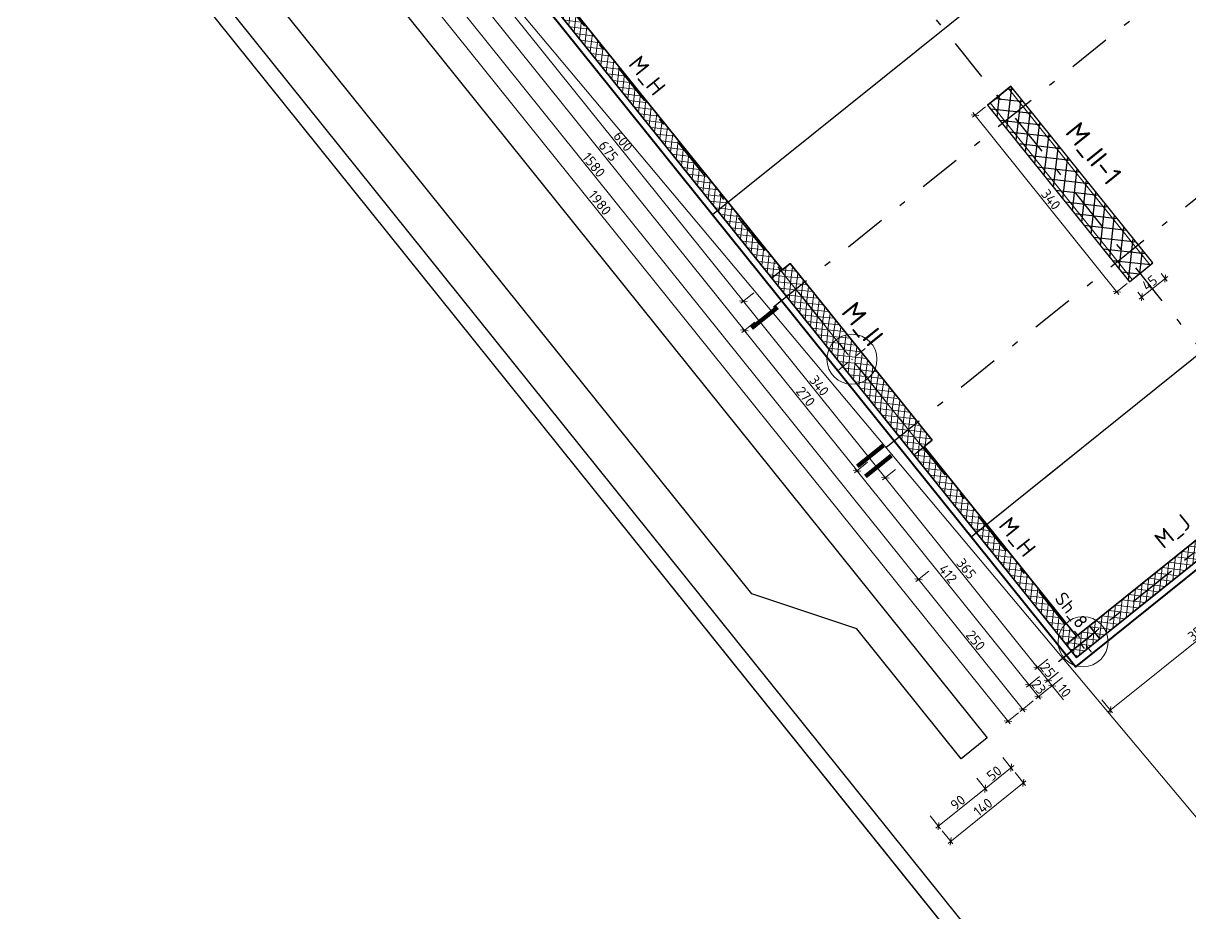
# Model space of a CAD drawing. Header units: metres. Extents: x 7511866 to 7512702, y 4691584 to 4692636.
# Drawn here: x 7511960.55 to 7511978.05, y 4692314.39 to 4692327.74 of the extents above; entities that cross this region are included whole.
import ezdxf

# ---------------------------------------------------------------- set-up
doc = ezdxf.new("R2010")
doc.units = ezdxf.units.M
doc.header["$PDMODE"] = 32
doc.header["$PDSIZE"] = 0.75
doc.linetypes.add('DASHED', pattern=[0.75, 0.5, -0.25])
doc.linetypes.add('Dot & Dashed', pattern=[134.05555248260504, 63.499999999986, -35.27777777776999, 0, -35.27777470484902])
doc.layers.get('0').update_dxf_attribs({"lineweight": 0})
doc.layers.get('Defpoints').update_dxf_attribs({"lineweight": 0})
for name, color, linetype, lineweight in [('2D Drafting - General_Pen_No__95', 6, 'Continuous', 13), ('A - Akset_Pen_No__47', 7, 'Continuous', 25), ('A - Fleta_Pen_No__1', 7, 'Continuous', 0), ('A - Muret_Pen_No__101', 252, 'Continuous', 13), ('A - Muret_Pen_No__22', 8, 'Continuous', 35), ('A - Pllaka meskatit_Pen_No__7', 7, 'Continuous', 35), ('A - Pllaka Perdhes kolollt v2', 1, 'Continuous', 0), ('A - Shtyllat_Pen_No__101', 252, 'Continuous', 13), ('A - Shtyllat_Pen_No__20', 1, 'Continuous', 0), ('A - Shtyllat_Pen_No__22', 8, 'Continuous', 35), ('Drawing & Figure_Pen_No__6', 5, 'Continuous', 35), ('lifti project', 4, 'Continuous', 0), ('parcela', 7, 'Continuous', 0), ('Themel pllaka o3 ferizaj', 30, 'Continuous', 0)]:
    doc.layers.add(name, color=color, linetype=linetype, lineweight=lineweight)
for name, color, linetype in [('A - Muret', 7, 'Continuous'), ('A - Shtyllat', 7, 'Continuous'), ('A4_GZ', 7, 'Continuous')]:
    doc.layers.add(name, color=color, linetype=linetype)
doc.styles.add('GENERATED_STYLE_2', font='arial.ttf')
doc.styles.add('K.B', font='isocpeur.ttf')
doc.dimstyles.new('FT 1_50', dxfattribs={"dimtxt": 15, "dimasz": 8, "dimexe": 5, "dimexo": 20, "dimgap": 2, "dimtad": 1, "dimdec": 0, "dimtxsty": 'K.B', "dimblk": 'OBLIQUE', "dimcen": 2.5, "dimdle": 5, "dimclrd": 256, "dimclre": 256, "dimclrt": 256, "dimadec": 0, "dimazin": 0, "dimtfac": 1, "dimtdec": 0, "dimtmove": 0, "dimatfit": 3, "dimldrblk": 'ARCHTICK', "dimfxl": 20, "dimfxlon": 1, "dimarcsym": 0})
pattern_1 = [(44.99999999999999, (0, 0), (-64.34671472773822, 64.34671472773826), []), (135.0000000000002, (0, 0), (64.34671472773803, 64.34671472773844), [])]

# ---------------------------------------------------------------- blocks, each defined once
blk = doc.blocks.new('Slab_2', base_point=(230711.063749268, -31544.67652926594))
at = {"layer": 'A - Pllaka meskatit_Pen_No__7', "color": 7, "linetype": 'Continuous', "lineweight": 35, "flags": 128}
blk.add_lwpolyline([(230711.063749268, -31544.67652926594), (230711.063749268, -57316.15496789142), (250511.0637492677, -57316.15496789142), (250511.0637492677, -53786.30152627585, -0.325551855166116), (255155.2266219415, -47409.50501816085), (266240.1735741652, -43835.79124670484), (259305.5587494549, -22325.99998460427)], format="xyb", close=True, dxfattribs=at)
blk = doc.blocks.new('Wall_25', base_point=(232211.0637492681, -57216.15496789122))
at = {"layer": 'A - Muret_Pen_No__101', "linetype": 'Continuous', "lineweight": 13}
h = blk.add_hatch(dxfattribs=at)
h.set_pattern_fill('CONCRETE_BLOCK', color=252, style=0, pattern_type=2)
h.set_pattern_definition(pattern_1)
h.paths.add_polyline_path([(243111.0638880124, -57016.15523041994), (237111.0637909912, -57016.15523041994), (237111.0637909912, -57216.15496789151), (243111.0638880124, -57216.15496789151)])
h = blk.add_hatch(dxfattribs=at)
h.set_pattern_fill('CONCRETE_BLOCK', color=252, style=0, pattern_type=2)
h.set_pattern_definition(pattern_1)
h.paths.add_polyline_path([(246511.0637031567, -57016.15523041994), (246511.0637031567, -57216.15496789151), (250161.0636762912, -57216.15496789151), (250161.0638707516, -57016.15523041994)])
at = {"layer": 'A - Muret_Pen_No__22', "color": 8, "linetype": 'Continuous', "lineweight": 35, "flags": 128}
for points in [[(243111.0638207935, -57016.15496789122), (237111.0637835407, -57016.15496789122)], [(250161.0637492677, -57016.15496789122), (246511.0638386749, -57016.15496789122)], [(237111.0637909912, -57216.15496789122), (243111.0637313865, -57216.15496789122)], [(246511.0637880109, -57216.15496789122), (250161.0637969515, -57216.15496789122)]]:
    blk.add_lwpolyline(points, dxfattribs=at)
blk = doc.blocks.new('Wall_29', base_point=(250411.0637492677, -53786.30152627583))
at = {"layer": 'A - Muret_Pen_No__101', "linetype": 'Continuous', "lineweight": 13}
h = blk.add_hatch(dxfattribs=at)
h.set_pattern_fill('CONCRETE_BLOCK', color=252, style=0, pattern_type=2)
h.set_pattern_definition(pattern_1)
h.paths.add_polyline_path([(250161.0637492677, -53786.30152627581), (250161.0637492677, -56766.15495400615), (250411.063751303, -56766.15495400615), (250411.063751303, -53786.30152627581)])
at = {"layer": 'A - Muret_Pen_No__22', "color": 8, "linetype": 'Continuous', "lineweight": 35, "flags": 128}
for points in [[(250161.0637492677, -53786.30152627581), (250161.0637492677, -56766.15495400615)], [(250411.0637492677, -56766.15495400615), (250411.0637492677, -53786.30152627581)]]:
    blk.add_lwpolyline(points, dxfattribs=at)
blk = doc.blocks.new('Column_73', base_point=(250286.0637492677, -56991.15496789142))
at = {"layer": 'A - Shtyllat_Pen_No__101', "linetype": 'Continuous', "lineweight": 13}
h = blk.add_hatch(dxfattribs=at)
h.set_pattern_fill('CONCRETE_BLOCK', color=252, style=0, pattern_type=2)
h.set_pattern_definition(pattern_1)
h.paths.add_polyline_path([(250161.0636053742, -57016.15503493428), (250411.0636814439, -57216.15497240832), (250411.0636814439, -56766.15495886454), (250161.0636053742, -56766.15495886454)])
h = blk.add_hatch(dxfattribs=at)
h.set_pattern_fill('CONCRETE_BLOCK', color=252, style=0, pattern_type=2)
h.set_pattern_definition(pattern_1)
h.paths.add_polyline_path([(250161.0637989588, -57016.15506025635), (250161.0637989588, -57216.15496789142), (250411.063751303, -57216.15496789142)])
at = {"layer": 'A - Shtyllat_Pen_No__101', "color": 252, "linetype": 'Continuous', "lineweight": 13}
for p, q in [((250286.0637492677, -56911.15496789142), (250286.0637492677, -56686.15496789142)), ((250206.0637492677, -56991.15496789142), (250081.0637492677, -56991.15496789142)), ((250366.0637492677, -56991.15496789142), (250491.0637492677, -56991.15496789139)), ((250286.0637492677, -57071.15496789142), (250286.0637492677, -57296.15496789142))]:
    blk.add_line(p, q, dxfattribs=at)
blk.add_point((250286.0637492677, -56991.15496789142), dxfattribs=at)
at = {"layer": 'A - Shtyllat_Pen_No__22', "color": 8, "linetype": 'Continuous', "lineweight": 35, "flags": 128}
for points in [[(250161.0636053742, -56766.15495886454), (250161.0636053742, -57016.15503493428)], [(250411.0636814439, -57216.15497240832), (250411.0636814439, -56766.15495886454)], [(250161.0637989588, -57216.15496789142), (250411.063751303, -57216.15496789142)]]:
    blk.add_lwpolyline(points, dxfattribs=at)
blk = doc.blocks.new('Column_84', base_point=(244811.0637966877, -57041.15496789133))
at = {"layer": 'A - Shtyllat_Pen_No__101', "linetype": 'Continuous', "lineweight": 13}
h = blk.add_hatch(dxfattribs=at)
h.set_pattern_fill('CONCRETE_BLOCK', color=252, style=0, pattern_type=2)
h.set_pattern_definition(pattern_1)
h.paths.add_polyline_path([(246511.0637880109, -56866.15492616817), (243111.0637313865, -56866.15492616817), (243111.0637313865, -57016.15506027875), (246511.0637880109, -57016.15506027875)])
h = blk.add_hatch(dxfattribs=at)
h.set_pattern_fill('CONCRETE_BLOCK', color=252, style=0, pattern_type=2)
h.set_pattern_definition(pattern_1)
h.paths.add_polyline_path([(246511.0637880109, -57016.15506027875), (243111.0637313865, -57016.15506027875), (243111.0637313865, -57216.15496789147), (246511.0637880109, -57216.15496789147)])
at = {"layer": 'A - Shtyllat_Pen_No__101', "color": 252, "linetype": 'Continuous', "lineweight": 13}
for p, q in [((244811.0637966877, -56961.15496789133), (244811.0637966876, -56786.15496789133)), ((244731.0637966877, -57041.15496789133), (243031.0637966877, -57041.15496789147)), ((244891.0637966877, -57041.15496789131), (246591.0637966877, -57041.15496789117)), ((244811.0637966877, -57121.15496789133), (244811.0637966877, -57296.15496789133))]:
    blk.add_line(p, q, dxfattribs=at)
blk.add_point((244811.0637966877, -57041.15496789133), dxfattribs=at)
at = {"layer": 'A - Shtyllat_Pen_No__22', "color": 8, "linetype": 'Continuous', "lineweight": 35, "flags": 128}
for points in [[(246511.0637880109, -56866.15492616817), (243111.0637313865, -56866.15492616817), (243111.0637313865, -57016.15506027875)], [(246511.0637880109, -57016.15506027875), (246511.0637880109, -56866.15492616817)], [(243111.0637313865, -57216.15496789147), (246511.0637880109, -57216.15496789147)]]:
    blk.add_lwpolyline(points, dxfattribs=at)
blk = doc.blocks.new('_Oblique')
at = {"color": 0, "linetype": 'ByBlock', "lineweight": -2}
blk.add_line((-0.5, -0.5), (0.5, 0.5), dxfattribs=at)
blk = doc.blocks.new('*D159')
at = {"lineweight": -2, "transparency": 16777216}
for p, q in [((2272.455956569611, 597.8386423464607), (2272.455956569611, 572.8386423464607)), ((2872.455951354204, 597.8386423464607), (2872.455951354204, 572.8386423464607)), ((2267.455956569611, 577.8386423464607), (2877.455951354204, 577.8386423464607))]:
    blk.add_line(p, q, dxfattribs=at)
at = {"layer": 'Defpoints', "color": 0, "transparency": 16777216}
for p in [(2272.455956569611, 652.8241321685555), (2872.455951354204, 652.8241229298063), (2872.455951354204, 577.8386423464607)]:
    blk.add_point(p, dxfattribs=at)
at = {"lineweight": -2, "transparency": 16777216, "xscale": 8, "yscale": 8, "zscale": 8, "rotation": 180}
blk.add_blockref('_Oblique', (2272.455956569611, 577.8386423464607), dxfattribs=at)
at = {"lineweight": -2, "transparency": 16777216, "xscale": 8, "yscale": 8, "zscale": 8}
blk.add_blockref('_Oblique', (2872.455951354204, 577.8386423464607), dxfattribs=at)
at = {"transparency": 16777216, "insert": (2572.455953961908, 587.3386423464607), "char_height": 15, "attachment_point": 5, "style": 'K.B'}
blk.add_mtext('600', dxfattribs=at)
blk = doc.blocks.new('_ArchTick')
at = {"color": 0, "linetype": 'ByBlock', "const_width": 0.15}
blk.add_lwpolyline([(-0.5, -0.5), (0.5, 0.5)], dxfattribs=at)
blk = doc.blocks.new('*D160')
at = {"lineweight": -2, "transparency": 16777216}
for p, q in [((2872.455951354208, 597.838642346459), (2872.455951354208, 572.838642346459)), ((3212.455962083015, 597.838642346459), (3212.455962083015, 572.838642346459)), ((2867.455951354208, 577.838642346459), (3217.455962083015, 577.838642346459))]:
    blk.add_line(p, q, dxfattribs=at)
at = {"layer": 'Defpoints', "color": 0, "transparency": 16777216}
for p in [(2872.455951354208, 652.8241229298046), (3212.455962083015, 652.8241321685538), (3212.455962083015, 577.838642346459)]:
    blk.add_point(p, dxfattribs=at)
at = {"lineweight": -2, "transparency": 16777216, "xscale": 8, "yscale": 8, "zscale": 8, "rotation": 180}
blk.add_blockref('_Oblique', (2872.455951354208, 577.838642346459), dxfattribs=at)
at = {"lineweight": -2, "transparency": 16777216, "xscale": 8, "yscale": 8, "zscale": 8}
blk.add_blockref('_Oblique', (3212.455962083015, 577.838642346459), dxfattribs=at)
at = {"transparency": 16777216, "insert": (3042.455956718612, 587.338642346459), "char_height": 15, "attachment_point": 5, "style": 'K.B'}
blk.add_mtext('340', dxfattribs=at)
blk = doc.blocks.new('*D161')
at = {"lineweight": -2, "transparency": 16777216}
for p, q in [((3212.455957016649, 597.838642346459), (3212.455957016649, 572.838642346459)), ((3577.455938752977, 597.838642346459), (3577.455938752977, 572.838642346459)), ((3207.455957016649, 577.838642346459), (3582.455938752977, 577.838642346459))]:
    blk.add_line(p, q, dxfattribs=at)
at = {"layer": 'Defpoints', "color": 0, "transparency": 16777216}
for p in [(3212.455957016649, 652.8241229298046), (3577.455938752977, 652.8241254642535), (3577.455938752977, 577.838642346459)]:
    blk.add_point(p, dxfattribs=at)
at = {"lineweight": -2, "transparency": 16777216, "xscale": 8, "yscale": 8, "zscale": 8, "rotation": 180}
blk.add_blockref('_Oblique', (3212.455957016649, 577.838642346459), dxfattribs=at)
at = {"lineweight": -2, "transparency": 16777216, "xscale": 8, "yscale": 8, "zscale": 8}
blk.add_blockref('_Oblique', (3577.455938752977, 577.838642346459), dxfattribs=at)
at = {"transparency": 16777216, "insert": (3394.955947884813, 587.338642346459), "char_height": 15, "attachment_point": 5, "style": 'K.B'}
blk.add_mtext('365', dxfattribs=at)
blk = doc.blocks.new('*D162')
at = {"lineweight": -2, "transparency": 16777216}
for p, q in [((3577.455938752971, 597.8386423464607), (3577.455938752971, 572.8386423464607)), ((3602.455946359925, 597.8386423464607), (3602.455946359925, 572.8386423464607)), ((3572.455938752971, 577.8386423464607), (3607.455946359925, 577.8386423464607))]:
    blk.add_line(p, q, dxfattribs=at)
at = {"layer": 'Defpoints', "color": 0, "transparency": 16777216}
for p in [(3577.455938752971, 652.8241254642552), (3602.455946359925, 632.8241321685409), (3602.455946359925, 577.8386423464607)]:
    blk.add_point(p, dxfattribs=at)
at = {"lineweight": -2, "transparency": 16777216, "xscale": 8, "yscale": 8, "zscale": 8, "rotation": 180}
blk.add_blockref('_Oblique', (3577.455938752971, 577.8386423464607), dxfattribs=at)
at = {"lineweight": -2, "transparency": 16777216, "xscale": 8, "yscale": 8, "zscale": 8}
blk.add_blockref('_Oblique', (3602.455946359925, 577.8386423464607), dxfattribs=at)
at = {"transparency": 16777216, "insert": (3589.955942556448, 587.3386423464607), "char_height": 15, "attachment_point": 5, "style": 'K.B'}
blk.add_mtext('25', dxfattribs=at)
blk = doc.blocks.new('*D163')
at = {"lineweight": -2, "transparency": 16777216}
for p, q in [((3602.455946359939, 597.8386423464617), (3602.455946359939, 572.8386423464617)), ((3612.455953142326, 597.8386423464617), (3612.455953142326, 572.8386423464617)), ((3597.455946359939, 577.8386423464617), (3612.455953142326, 577.8386423464617)), ((3612.455953142326, 577.8386423464617), (3639.455953142326, 577.8386423464617))]:
    blk.add_line(p, q, dxfattribs=at)
at = {"layer": 'Defpoints', "color": 0, "transparency": 16777216}
for p in [(3602.455946359939, 632.8241317168504), (3612.455953142326, 622.8241321685417), (3612.455953142326, 577.8386423464617)]:
    blk.add_point(p, dxfattribs=at)
at = {"lineweight": -2, "transparency": 16777216, "xscale": 8, "yscale": 8, "zscale": 8, "rotation": 180}
blk.add_blockref('_Oblique', (3602.455946359939, 577.8386423464617), dxfattribs=at)
at = {"lineweight": -2, "transparency": 16777216, "xscale": 8, "yscale": 8, "zscale": 8}
blk.add_blockref('_Oblique', (3612.455953142326, 577.8386423464617), dxfattribs=at)
at = {"transparency": 16777216, "insert": (3629.955953142326, 587.3386423464617), "char_height": 15, "attachment_point": 5, "style": 'K.B'}
blk.add_mtext('10', dxfattribs=at)
blk = doc.blocks.new('*D166')
at = {"lineweight": -2, "transparency": 16777216}
for p, q in [((2232.455953142352, 571.5604547969642), (2232.455953142352, 546.5604547969642)), ((2907.455957884326, 571.5604547969642), (2907.455957884326, 546.5604547969642)), ((2227.455953142352, 551.5604547969642), (2912.455957884326, 551.5604547969642))]:
    blk.add_line(p, q, dxfattribs=at)
at = {"layer": 'Defpoints', "color": 0, "transparency": 16777216}
for p in [(2232.455953142352, 622.8241321685427), (2907.455957884326, 622.8241321685427), (2907.455957884326, 551.5604547969642)]:
    blk.add_point(p, dxfattribs=at)
at = {"lineweight": -2, "transparency": 16777216, "xscale": 8, "yscale": 8, "zscale": 8, "rotation": 180}
blk.add_blockref('_Oblique', (2232.455953142352, 551.5604547969642), dxfattribs=at)
at = {"lineweight": -2, "transparency": 16777216, "xscale": 8, "yscale": 8, "zscale": 8}
blk.add_blockref('_Oblique', (2907.455957884326, 551.5604547969642), dxfattribs=at)
at = {"transparency": 16777216, "insert": (2569.955955513339, 561.0604547969642), "char_height": 15, "attachment_point": 5, "style": 'K.B'}
blk.add_mtext('675', dxfattribs=at)
blk = doc.blocks.new('*D167')
at = {"lineweight": -2, "transparency": 16777216}
for p, q in [((2907.455957884326, 571.5604547969626), (2907.455957884326, 546.5604547969626)), ((3177.455957884326, 571.5604547969626), (3177.455957884326, 546.5604547969626)), ((2902.455957884326, 551.5604547969626), (3182.455957884326, 551.5604547969626))]:
    blk.add_line(p, q, dxfattribs=at)
at = {"layer": 'Defpoints', "color": 0, "transparency": 16777216}
for p in [(2907.455957884326, 607.8241321685413), (3177.455957884326, 607.8241321685413), (3177.455957884326, 551.5604547969626)]:
    blk.add_point(p, dxfattribs=at)
at = {"lineweight": -2, "transparency": 16777216, "xscale": 8, "yscale": 8, "zscale": 8, "rotation": 180}
blk.add_blockref('_Oblique', (2907.455957884326, 551.5604547969626), dxfattribs=at)
at = {"lineweight": -2, "transparency": 16777216, "xscale": 8, "yscale": 8, "zscale": 8}
blk.add_blockref('_Oblique', (3177.455957884326, 551.5604547969626), dxfattribs=at)
at = {"transparency": 16777216, "insert": (3042.455957884326, 561.0604547969626), "char_height": 15, "attachment_point": 5, "style": 'K.B'}
blk.add_mtext('270', dxfattribs=at)
blk = doc.blocks.new('*D168')
at = {"lineweight": -2, "transparency": 16777216}
for p, q in [((3177.455957884326, 571.5604547969626), (3177.455957884326, 546.5604547969626)), ((3589.955953142322, 571.5604547969626), (3589.955953142322, 546.5604547969626)), ((3172.455957884326, 551.5604547969626), (3594.955953142322, 551.5604547969626))]:
    blk.add_line(p, q, dxfattribs=at)
at = {"layer": 'Defpoints', "color": 0, "transparency": 16777216}
for p in [(3589.955953142322, 622.8241321685413), (3177.455957884326, 607.8241321685413), (3589.955953142322, 551.5604547969626)]:
    blk.add_point(p, dxfattribs=at)
at = {"lineweight": -2, "transparency": 16777216, "xscale": 8, "yscale": 8, "zscale": 8, "rotation": 180}
blk.add_blockref('_Oblique', (3177.455957884326, 551.5604547969626), dxfattribs=at)
at = {"lineweight": -2, "transparency": 16777216, "xscale": 8, "yscale": 8, "zscale": 8}
blk.add_blockref('_Oblique', (3589.955953142322, 551.5604547969626), dxfattribs=at)
at = {"transparency": 16777216, "insert": (3383.705955513324, 561.0604547969626), "char_height": 15, "attachment_point": 5, "style": 'K.B'}
blk.add_mtext('412', dxfattribs=at)
blk = doc.blocks.new('*D169')
at = {"lineweight": -2, "transparency": 16777216}
for p, q in [((3589.955953142322, 571.5604547969642), (3589.955953142322, 546.5604547969642)), ((3612.455953142322, 571.5604547969642), (3612.455953142322, 546.5604547969642)), ((3584.955953142322, 551.5604547969642), (3617.455953142322, 551.5604547969642))]:
    blk.add_line(p, q, dxfattribs=at)
at = {"layer": 'Defpoints', "color": 0, "transparency": 16777216}
for p in [(3589.955953142322, 622.8241321685427), (3612.455953142322, 622.8241321685427), (3612.455953142322, 551.5604547969642)]:
    blk.add_point(p, dxfattribs=at)
at = {"lineweight": -2, "transparency": 16777216, "xscale": 8, "yscale": 8, "zscale": 8, "rotation": 180}
blk.add_blockref('_Oblique', (3589.955953142322, 551.5604547969642), dxfattribs=at)
at = {"lineweight": -2, "transparency": 16777216, "xscale": 8, "yscale": 8, "zscale": 8}
blk.add_blockref('_Oblique', (3612.455953142322, 551.5604547969642), dxfattribs=at)
at = {"transparency": 16777216, "insert": (3601.205953142322, 561.0604547969642), "char_height": 15, "attachment_point": 5, "style": 'K.B'}
blk.add_mtext('23', dxfattribs=at)
blk = doc.blocks.new('*D170')
at = {"lineweight": -2, "transparency": 16777216}
for p, q in [((3362.455955513353, 541.3247117929503), (3362.455955513353, 516.3247117929503)), ((3612.455953142322, 541.3247117929503), (3612.455953142322, 516.3247117929503)), ((3617.455953142322, 521.3247117929503), (3357.455955513353, 521.3247117929503))]:
    blk.add_line(p, q, dxfattribs=at)
at = {"layer": 'Defpoints', "color": 0, "transparency": 16777216}
for p in [(3362.455955513353, 622.8241321685427), (3612.455953142322, 622.8241321685427), (3362.455955513353, 521.3247117929503)]:
    blk.add_point(p, dxfattribs=at)
at = {"lineweight": -2, "transparency": 16777216, "xscale": 8, "yscale": 8, "zscale": 8, "rotation": 180}
blk.add_blockref('_Oblique', (3362.455955513353, 521.3247117929503), dxfattribs=at)
at = {"lineweight": -2, "transparency": 16777216, "xscale": 8, "yscale": 8, "zscale": 8}
blk.add_blockref('_Oblique', (3612.455953142322, 521.3247117929503), dxfattribs=at)
at = {"transparency": 16777216, "insert": (3487.455954327837, 530.8247117929503), "char_height": 15, "attachment_point": 5, "style": 'K.B'}
blk.add_mtext('250', dxfattribs=at)
blk = doc.blocks.new('*D171')
at = {"lineweight": -2, "transparency": 16777216}
for p, q in [((1782.455953142352, 541.39960370017), (1782.455953142352, 516.39960370017)), ((3362.455955513353, 541.39960370017), (3362.455955513353, 516.39960370017)), ((3367.455955513353, 521.39960370017), (1777.455953142352, 521.39960370017))]:
    blk.add_line(p, q, dxfattribs=at)
at = {"layer": 'Defpoints', "color": 0, "transparency": 16777216}
for p in [(1782.455953142352, 632.8241321685703), (3362.455955513353, 622.8241321685413), (1782.455953142352, 521.39960370017)]:
    blk.add_point(p, dxfattribs=at)
at = {"lineweight": -2, "transparency": 16777216, "xscale": 8, "yscale": 8, "zscale": 8, "rotation": 180}
blk.add_blockref('_Oblique', (1782.455953142352, 521.39960370017), dxfattribs=at)
at = {"lineweight": -2, "transparency": 16777216, "xscale": 8, "yscale": 8, "zscale": 8}
blk.add_blockref('_Oblique', (3362.455955513353, 521.39960370017), dxfattribs=at)
at = {"transparency": 16777216, "insert": (2572.455954327852, 530.89960370017), "char_height": 15, "attachment_point": 5, "style": 'K.B'}
blk.add_mtext('1580', dxfattribs=at)
blk = doc.blocks.new('*D173')
at = {"lineweight": -2, "transparency": 16777216}
for p, q in [((1632.455953142347, 512.9089900176268), (1632.455953142347, 487.9089900176268)), ((3612.455953142318, 512.9089900176268), (3612.455953142318, 487.9089900176268)), ((1627.455953142347, 492.9089900176268), (3617.455953142318, 492.9089900176268))]:
    blk.add_line(p, q, dxfattribs=at)
at = {"layer": 'Defpoints', "color": 0, "transparency": 16777216}
for p in [(1632.455953142347, 622.8241321685427), (3612.455953142318, 622.8241321685427), (3612.455953142318, 492.9089900176268)]:
    blk.add_point(p, dxfattribs=at)
at = {"lineweight": -2, "transparency": 16777216, "xscale": 8, "yscale": 8, "zscale": 8, "rotation": 180}
blk.add_blockref('_Oblique', (1632.455953142347, 492.9089900176268), dxfattribs=at)
at = {"lineweight": -2, "transparency": 16777216, "xscale": 8, "yscale": 8, "zscale": 8}
blk.add_blockref('_Oblique', (3612.455953142318, 492.9089900176268), dxfattribs=at)
at = {"transparency": 16777216, "insert": (2622.455953142333, 502.4089900176268), "char_height": 15, "attachment_point": 5, "style": 'K.B'}
blk.add_mtext('1980', dxfattribs=at)
blk = doc.blocks.new('*D175')
at = {"lineweight": -2, "transparency": 16777216}
for p, q in [((3669.907530618686, 397.7934342746811), (3669.907530618686, 457.7934342746811)), ((3649.907530618686, 452.7934342746811), (3674.907530618686, 452.7934342746811)), ((3649.907530618686, 402.7934342746811), (3674.907530618686, 402.7934342746811))]:
    blk.add_line(p, q, dxfattribs=at)
at = {"layer": 'Defpoints', "color": 0, "transparency": 16777216}
for p in [(3612.455953142322, 452.7934342746811), (3669.907530618686, 452.7934342746811), (3612.455953142322, 402.7934342746811)]:
    blk.add_point(p, dxfattribs=at)
at = {"lineweight": -2, "transparency": 16777216, "xscale": 8, "yscale": 8, "zscale": 8}
for p, rotation in [((3669.907530618686, 452.7934342746811), 90), ((3669.907530618686, 402.7934342746811), 270)]:
    blk.add_blockref('_Oblique', p, dxfattribs=dict(at, rotation=rotation))
at = {"transparency": 16777216, "insert": (3660.407530618686, 427.7934342746818), "char_height": 15, "attachment_point": 5, "rotation": 90, "style": 'K.B'}
blk.add_mtext('50', dxfattribs=at)
blk = doc.blocks.new('*D176')
at = {"lineweight": -2, "transparency": 16777216}
for p, q in [((3649.907530618686, 402.7934342746811), (3674.907530618686, 402.7934342746811)), ((3669.907530618686, 407.7934342746811), (3669.907530618686, 307.7934342746811)), ((3649.907530618686, 312.7934342746811), (3674.907530618686, 312.7934342746811))]:
    blk.add_line(p, q, dxfattribs=at)
at = {"layer": 'Defpoints', "color": 0, "transparency": 16777216}
for p in [(3612.455953142322, 402.7934342746811), (3222.455955513353, 312.7934342746812), (3669.907530618686, 312.7934342746811)]:
    blk.add_point(p, dxfattribs=at)
at = {"lineweight": -2, "transparency": 16777216, "xscale": 8, "yscale": 8, "zscale": 8}
for p, rotation in [((3669.907530618686, 402.7934342746811), 90), ((3669.907530618686, 312.7934342746811), 270)]:
    blk.add_blockref('_Oblique', p, dxfattribs=dict(at, rotation=rotation))
at = {"transparency": 16777216, "insert": (3660.407530618686, 357.7934342746818), "char_height": 15, "attachment_point": 5, "rotation": 90, "style": 'K.B'}
blk.add_mtext('90', dxfattribs=at)
blk = doc.blocks.new('*D177')
at = {"lineweight": -2, "transparency": 16777216}
for p, q in [((3699.085795644176, 457.7934342746811), (3699.085795644176, 307.7934342746811)), ((3679.085795644176, 452.7934342746811), (3704.085795644176, 452.7934342746811)), ((3679.085795644176, 312.7934342746811), (3704.085795644176, 312.7934342746811))]:
    blk.add_line(p, q, dxfattribs=at)
at = {"layer": 'Defpoints', "color": 0, "transparency": 16777216}
for p in [(3612.455953142322, 452.7934342746811), (3222.455955513353, 312.7934342746812), (3699.085795644176, 312.7934342746811)]:
    blk.add_point(p, dxfattribs=at)
at = {"lineweight": -2, "transparency": 16777216, "xscale": 8, "yscale": 8, "zscale": 8}
for p, rotation in [((3699.085795644176, 452.7934342746811), 90), ((3699.085795644176, 312.7934342746811), 270)]:
    blk.add_blockref('_Oblique', p, dxfattribs=dict(at, rotation=rotation))
at = {"transparency": 16777216, "insert": (3689.585795644176, 382.7934342746817), "char_height": 15, "attachment_point": 5, "rotation": 90, "style": 'K.B'}
blk.add_mtext('140', dxfattribs=at)
blk = doc.blocks.new('*D187')
at = {"lineweight": -2, "transparency": 16777216}
for p, q in [((3695.734242785779, 980.8094763300928), (3695.734242785779, 617.8241321685427)), ((3675.734242785779, 975.8094763300928), (3700.734242785779, 975.8094763300928)), ((3675.734242785779, 622.8241321685427), (3700.734242785779, 622.8241321685427))]:
    blk.add_line(p, q, dxfattribs=at)
at = {"layer": 'Defpoints', "color": 0, "transparency": 16777216}
for p in [(3612.455953142318, 975.8094763300928), (3612.455953142322, 622.8241321685427), (3695.734242785779, 622.8241321685427)]:
    blk.add_point(p, dxfattribs=at)
at = {"lineweight": -2, "transparency": 16777216, "xscale": 8, "yscale": 8, "zscale": 8}
for p, rotation in [((3695.734242785779, 975.8094763300928), 90), ((3695.734242785779, 622.8241321685427), 270)]:
    blk.add_blockref('_Oblique', p, dxfattribs=dict(at, rotation=rotation))
at = {"transparency": 16777216, "insert": (3686.234242785779, 799.3168042493182), "char_height": 15, "attachment_point": 5, "rotation": 90, "style": 'K.B'}
blk.add_mtext('353', dxfattribs=at)
blk = doc.blocks.new('*D225')
at = {"lineweight": -2, "transparency": 16777216}
for p, q in [((2872.455955513324, 1043.740737826127), (2872.455955513324, 1018.740737826127)), ((3212.455955513324, 1043.740737826127), (3212.455955513324, 1018.740737826127)), ((2867.455955513324, 1023.740737826127), (3217.455955513324, 1023.740737826127))]:
    blk.add_line(p, q, dxfattribs=at)
at = {"layer": 'Defpoints', "color": 0, "lineweight": 30, "transparency": 16777216}
for p in [(2872.455955513324, 1087.824132168541), (3212.455955513324, 1087.824132168569), (3212.455955513324, 1023.740737826127)]:
    blk.add_point(p, dxfattribs=at)
at = {"lineweight": -2, "transparency": 16777216, "xscale": 8, "yscale": 8, "zscale": 8, "rotation": 180}
blk.add_blockref('_Oblique', (2872.455955513324, 1023.740737826127), dxfattribs=at)
at = {"lineweight": -2, "transparency": 16777216, "xscale": 8, "yscale": 8, "zscale": 8}
blk.add_blockref('_Oblique', (3212.455955513324, 1023.740737826127), dxfattribs=at)
at = {"transparency": 16777216, "insert": (3042.455955513324, 1033.240737826127), "char_height": 15, "attachment_point": 5, "style": 'K.B'}
blk.add_mtext('340', dxfattribs=at)
blk = doc.blocks.new('Column_32', base_point=(250286.0637492677, 8008.845032108577))
at = {"layer": 'A - Shtyllat_Pen_No__101', "linetype": 'Continuous', "lineweight": 13}
h = blk.add_hatch(dxfattribs=at)
h.set_pattern_fill('CONCRETE_BLOCK', color=252, style=0, pattern_type=2)
h.set_pattern_definition(pattern_1)
h.paths.add_polyline_path([(250161.0636053742, 7983.844965065732), (250411.0636814439, 7783.845027591679), (250411.0636814439, 8233.845041135466), (250161.0636053742, 8233.845041135466)])
h = blk.add_hatch(dxfattribs=at)
h.set_pattern_fill('CONCRETE_BLOCK', color=252, style=0, pattern_type=2)
h.set_pattern_definition(pattern_1)
h.paths.add_polyline_path([(250161.0637989588, 7983.844939743642), (250161.0637989588, 7783.845032108567), (250411.063751303, 7783.845032108567)])
at = {"layer": 'A - Shtyllat_Pen_No__101', "color": 252, "linetype": 'Continuous', "lineweight": 13}
for p, q in [((250286.0637492677, 8088.845032108577), (250286.0637492677, 8313.845032108578)), ((250206.0637492677, 8008.84503210857), (250081.0637492677, 8008.845032108562)), ((250286.0637492677, 7928.845032108577), (250286.0637492677, 7703.845032108577)), ((250366.0637492677, 8008.845032108586), (250491.0637492677, 8008.845032108594))]:
    blk.add_line(p, q, dxfattribs=at)
blk.add_point((250286.0637492677, 8008.845032108577), dxfattribs=at)
at = {"layer": 'A - Shtyllat_Pen_No__22', "color": 8, "linetype": 'Continuous', "lineweight": 35, "flags": 128}
for points in [[(250161.0636053742, 8233.845041135466), (250161.0636053742, 7983.844965065732)], [(250411.0636814439, 7783.845027591679), (250411.0636814439, 8233.845041135466)], [(250161.0637989588, 7783.845032108567), (250411.063751303, 7783.845032108567)]]:
    blk.add_lwpolyline(points, dxfattribs=at)
blk = doc.blocks.new('*D276')
at = {"lineweight": -2, "transparency": 16777216}
for p, q in [((3232.455955513329, 1092.82413216857), (3247.27639075357, 1092.82413216857)), ((3242.27639075357, 1042.82413216857), (3242.27639075357, 1097.82413216857)), ((3232.455955513329, 1047.82413216857), (3247.27639075357, 1047.82413216857))]:
    blk.add_line(p, q, dxfattribs=at)
at = {"layer": 'Defpoints', "color": 0, "lineweight": 30, "transparency": 16777216}
for p in [(3212.455955513329, 1092.82413216857), (3242.27639075357, 1092.82413216857), (3212.455955513329, 1047.82413216857)]:
    blk.add_point(p, dxfattribs=at)
at = {"lineweight": -2, "transparency": 16777216, "xscale": 8, "yscale": 8, "zscale": 8}
for p, rotation in [((3242.27639075357, 1092.82413216857), 90), ((3242.27639075357, 1047.82413216857), 270)]:
    blk.add_blockref('_Oblique', p, dxfattribs=dict(at, rotation=rotation))
at = {"lineweight": 13, "transparency": 16777216, "insert": (3232.77639075357, 1070.32413216857), "char_height": 15, "attachment_point": 5, "rotation": 90, "style": 'K.B'}
blk.add_mtext('45', dxfattribs=at)
blk = doc.blocks.new('A$C112c8b24')
at = {"lineweight": 30, "true_color": 0x636466}
h = blk.add_hatch(dxfattribs=at)
h.set_pattern_fill('ANSI37', color=251, scale=5)
h.set_pattern_definition([(45, (-537.6702457852954, -225.9173289789833), (-11.22532015133644, 11.22532015133644), []), (135, (-537.6702457852954, -225.9173289789833), (-11.22532015133644, -11.22532015133644), [])])
h.paths.add_polyline_path([(2639.785712099031, 866.9068031895836), (2369.785712099031, 866.9068031895613), (2369.785712099031, 841.9068031895724), (2639.785712099031, 841.9068031895724)])
h.paths.add_polyline_path([(2639.785712099031, 841.9068031895724), (2369.785712099031, 841.9068031895724), (2369.785712099031, 821.9068031895613), (2639.785712099031, 821.9068031895836)])
h.paths.add_polyline_path([(2674.785709728034, 866.9068031895865), (2639.785712099031, 866.9068031895836), (2639.785712099031, 841.9068031895724), (2674.785709728034, 841.9068031895724), (2674.785709728034, 844.4068031895865)])
h.paths.add_polyline_path([(2674.785709728034, 841.9068031895724), (2639.785712099031, 841.9068031895724), (2639.785712099031, 821.9068031895836), (2674.785709728034, 821.9068031895865)])
h.paths.add_polyline_path([(2369.785712099031, 866.9068031895613), (2334.78570972803, 866.9068031895582), (2334.78570972803, 844.4068031895582), (2334.78570972803, 841.9068031895724), (2369.785712099031, 841.9068031895724)])
h.paths.add_polyline_path([(2369.785712099031, 841.9068031895724), (2334.78570972803, 841.9068031895724), (2334.78570972803, 821.9068031895582), (2369.785712099031, 821.9068031895613)])
at = {"lineweight": 30}
for p, q in [((2204.875707357052, 1781.906803189492), (2204.875707357052, 396.9068031895595)), ((2334.78570972803, 844.4068031895582), (2334.78570972803, 866.9068031895582)), ((2674.785709728034, 844.4068031895865), (2674.785709728034, 866.9068031895865)), ((2334.78570972803, 821.9068031895582), (2334.78570972803, 844.4068031895582)), ((2674.785709728034, 821.9068031895865), (2674.785709728034, 844.4068031895865))]:
    blk.add_line(p, q, dxfattribs=at)
for p, q in [((3039.78570735703, 406.9068031895595), (3039.785707382733, 749.8921473592936)), ((3039.78570735703, 406.9068031895595), (3039.78570735703, 436.9068031895595)), ((3039.78570735703, 406.9068031895595), (3039.78570735703, 431.9068031895595)), ((3074.785707357027, 226.8761052956979), (3074.785707357027, 176.8761052956979)), ((3074.785707357027, 226.8761052956979), (3074.785707357027, 221.8761052956979)), ((3074.785707357027, 176.8761052956979), (2824.785709728058, 176.8761052956979)), ((3074.785707357027, 176.8761052956979), (3069.785707357027, 176.8761052956979)), ((3074.785707357027, 176.8761052956979), (3074.785707357027, 181.8761052956979)), ((125, 25), (5920, 25)), ((125, 25), (5920, 25)), ((125, 25), (5920, 25)), ((0, 0), (5945, 0)), ((0, 0), (5945, 0)), ((0, 0), (5945, 0))]:
    blk.add_line(p, q)
at = {"lineweight": 18}
blk.add_line((3064.785707586259, 406.9068031895617), (3064.785707357027, 749.8921433142602), dxfattribs=at)
at = {"lineweight": -3}
blk.add_line((1094.785707357052, 226.8761052956979), (3074.785707357027, 226.8761052956979), dxfattribs=at)
at = {"lineweight": 25}
for p, q in [((125, 25), (5920, 25)), ((0, 0), (5945, 0))]:
    blk.add_line(p, q, dxfattribs=at)
at = {"color": 5, "lineweight": 40}
blk.add_lwpolyline([(3074.785707357024, 749.8921473511156), (3074.785707357027, 396.9068031895595), (1094.785707357052, 396.9068031895595), (1094.785707357056, 2974.054647052107)], dxfattribs=at)
at = {"lineweight": 30}
for points in [[(2334.78570972803, 866.9068031895582), (2334.78570972803, 821.9068031895582), (2674.785709728034, 821.9068031895865), (2674.785709728034, 866.9068031895865), (2334.78570972803, 866.9068031895582)], [(2334.785705568913, 441.9068073618791), (2334.785705568913, 406.9068031895722), (2674.785711231354, 406.9068031895513), (2674.785711231354, 441.9068073618791), (2334.785705568913, 441.9068073618791), (2334.785705568913, 406.9068031895513), (2674.78571123134, 406.9068031895722), (2674.785711231354, 441.9068073618791)], [(1094.785707357052, 226.8761052956979), (3074.785707357027, 226.8761052956979), (3074.785707357027, 176.8761052956979), (2824.785709728058, 176.8761052956979), (2684.785709728058, 86.87610529569794), (1094.785707357052, 86.87610529569794), (1094.785707357052, 226.8761052956979)]]:
    blk.add_lwpolyline(points, dxfattribs=at)
at = {"lineweight": 35}
blk.add_lwpolyline([(3039.785712326131, 406.9068031895599), (3039.785692967675, 451.9068040922498), (3064.785700574645, 451.9068040922498), (3064.785700574645, 406.9068031895599), (3039.78570735703, 406.9068031895595)], dxfattribs=at)
at = {"layer": '2D Drafting - General_Pen_No__95', "color": 6, "linetype": 'Continuous', "lineweight": 25}
blk.add_lwpolyline([(4515.688089659998, 2154.407508453543), (2824.785709728058, 1609.000742742522), (2824.785709728058, 396.9068031895579)], dxfattribs=at)
at = {"layer": 'A - Akset_Pen_No__47', "color": 3, "linetype": 'Dot & Dashed', "lineweight": 25, "flags": 128}
for points in [[(2369.785712099031, 381.9068031895579), (2369.785712099031, 1537.6918975359)], [(2639.785712099031, 381.9068031895579), (2639.785712099031, 1537.6918975359)], [(3052.285707357027, 381.9068031895579), (3052.285707357027, 952.3841862410477)], [(3052.285707357027, 391.9068031977276), (3052.285707357027, 952.3841862410484)], [(1079.785707357056, 841.9068031895724), (3089.785707357027, 841.9068031895724)], [(1079.785707357056, 424.4068031895652), (3089.785707357027, 424.4068031895652)]]:
    blk.add_lwpolyline(points, dxfattribs=at)
at = {"layer": 'A4_GZ', "color": 0}
for p, q in [((125, 25), (5920, 25)), ((0, 0), (5945, 0))]:
    blk.add_line(p, q, dxfattribs=at)
at = {"layer": 'A - Muret', "color": 8, "lineweight": 35, "xscale": 0.1, "yscale": 0.1, "zscale": 0.1}
for name, p in [('Wall_29', (3064.785707357027, 749.8921473511139)), ('Wall_25', (1244.785707357056, 406.9068031895724))]:
    blk.add_blockref(name, p, dxfattribs=at)
at = {"layer": 'A - Shtyllat', "color": 8, "lineweight": 35, "xscale": 0.1, "yscale": 0.1, "zscale": 0.1}
for name, p in [('Column_73', (3052.285707357027, 429.4068031895579)), ('Column_32', (3052.285707357027, 429.4068031895608)), ('Column_84', (2504.785712099031, 424.4068031895652))]:
    blk.add_blockref(name, p, dxfattribs=at)
at = {"layer": 'Drawing & Figure_Pen_No__6', "color": 5, "linetype": 'Continuous', "lineweight": 30, "xscale": 0.1, "yscale": 0.1, "zscale": 0.1}
blk.add_blockref('Slab_2', (1094.785707357056, 2974.054647052107), dxfattribs=at)
at = {"width": 1053.289171696408, "attachment_point": 1, "style": 'K.B'}
for s, insert, char_height in [('{\\C6;M_II-1}', (2438.973438583056, 915.636522528097), 30), ('{\\C6;M_II}', (2438.97343442394, 484.9087297171063), 30), ('{\\C1;M_H}', (1948.868314894469, 463.8761505565635), 25), ('{\\C1;M_H}', (2836.546045471128, 463.5884657790884), 25), ('{\\C5;Sh_8}', (2974.75696871159, 455.3600604274543), 20)]:
    blk.add_mtext(s, dxfattribs=dict(at, insert=insert, char_height=char_height))
at = {"insert": (2994.931336231913, 609.5509977080301), "char_height": 25, "width": 1053.289171696407, "attachment_point": 1, "rotation": 90.6034342349753, "style": 'K.B'}
blk.add_mtext('{\\C1;M_J}', dxfattribs=at)
at = {"layer": 'A - Fleta_Pen_No__1', "color": 7, "linetype": 'Continuous', "lineweight": 13, "char_height": 50, "attachment_point": 7, "style": 'GENERATED_STYLE_2'}
for s, insert in [('\\A1;{\\C152;\\c12285479;I}', (2364.362652625867, 336.1837676049008)), ('\\A1;{\\C152;\\c12285479;II}', (2625.369835857193, 330.0687742093587))]:
    blk.add_mtext(s, dxfattribs=dict(at, insert=insert))
for base, p1, p2, picture, middle, set_off in [((2674.785709728028, 797.8234088471436), (2334.785709728028, 861.9068031895576), (2674.785709728028, 861.9068031895857), '*D225', (2504.785709728028, 807.3234088471436), (-537.6702457852954, -225.9173289789833)), ((2334.785705568909, 351.9213133674775), (1734.785710784316, 426.9068031895722), (2334.785705568909, 426.9067939508232), '*D159', (2034.785708176612, 361.4213133674775), (-537.6702457852954, -225.9173289789833)), ((2674.78571629772, 351.9213133674756), (2334.785705568913, 426.9067939508213), (2674.78571629772, 426.9068031895704), '*D160', (2504.785710933316, 361.4213133674756), (-537.6702457852954, -225.9173289789833)), ((3039.785692967682, 351.9213133674756), (2674.785711231354, 426.9067939508213), (3039.785692967682, 426.9067964852701), '*D161', (2857.285702099518, 361.4213133674756), (-537.6702457852954, -225.9173289789833)), ((3064.78570057463, 351.9213133674775), (3039.785692967675, 426.906796485272), (3064.78570057463, 406.9068031895576), '*D162', (3052.285696771152, 361.4213133674775), (-537.6702457852954, -225.9173289789833)), ((1244.785707357056, 295.4822747211867), (2824.785709728058, 396.9068031895579), (1244.785707357056, 406.906803189587), '*D171', (2034.785708542557, 304.9822747211867), (-537.6702457852954, -225.9173289789833)), ((3074.78570735703, 351.9213133674784), (3064.785700574645, 406.9068027378671), (3074.78570735703, 396.9068031895586), '*D163', (3092.28570735703, 361.4213133674784), (-537.6702457852954, -225.9173289789833)), ((3074.785707357023, 266.9916610386435), (1094.785707357052, 396.9068031895595), (3074.785707357023, 396.9068031895595), '*D173', (2084.785707357038, 276.4916610386435), (-537.6702457852954, -225.9173289789833)), ((2369.785712099031, 325.6431258179809), (1694.785707357056, 396.9068031895595), (2369.785712099031, 396.9068031895595), '*D166', (2032.285709728043, 335.1431258179809), (-537.6702457852954, -225.9173289789833)), ((3052.285707357027, 325.6431258179794), (2639.785712099031, 381.9068031895579), (3052.285707357027, 396.9068031895579), '*D168', (2846.035709728029, 335.1431258179794), (-537.6702457852954, -225.9173289789833)), ((2824.785709728054, 295.4073828139672), (3074.785707357023, 396.9068031895595), (2824.785709728054, 396.9068031895595), '*D170', (2949.785708542538, 304.9073828139672), (-537.6702457852995, -225.9173289789833)), ((3074.785707357027, 325.6431258179809), (3052.285707357027, 396.9068031895595), (3074.785707357027, 396.9068031895595), '*D169', (3063.535707357027, 335.1431258179809), (-537.6702457852954, -225.9173289789833)), ((2639.785712099031, 325.6431258179794), (2369.785712099031, 381.9068031895579), (2639.785712099031, 381.9068031895579), '*D167', (2504.785712099031, 335.1431258179794), (-537.6702457852954, -225.9173289789833))]:
    dim = blk.add_linear_dim(base=base, p1=p1, p2=p2, dimstyle='FT 1_50')
    dim.commit()
    dim.dimension.update_dxf_attribs({"geometry": picture, "text_midpoint": middle, "insert": set_off})
at = {"lineweight": 13}
dim = blk.add_linear_dim(base=(2704.606144968275, 866.9068031895865), p1=(2674.785709728034, 821.9068031895865), p2=(2674.785709728034, 866.9068031895865), angle=90, dimstyle='FT 1_50', dxfattribs=at)
dim.commit()
dim.dimension.update_dxf_attribs({"geometry": '*D276', "text_midpoint": (2695.106144968274, 844.406803189587), "insert": (-537.6702457852954, -225.9173289789833)})
for base, p1, p2, picture, middle in [((3158.063997000485, 396.9068031895595), (3074.785707357023, 749.8921473511093), (3074.785707357027, 396.9068031895595), '*D187', (3148.563997000485, 573.399475270335)), ((3161.415549858881, 86.8761052956978), (3074.785707357027, 226.8761052956979), (2684.785709728058, 86.87610529569794), '*D177', (3151.915549858881, 156.8761052956984)), ((3132.237284833391, 86.87610529569788), (3074.785707357027, 176.8761052956979), (2684.785709728058, 86.87610529569794), '*D176', (3122.737284833391, 131.8761052956985))]:
    dim = blk.add_linear_dim(base=base, p1=p1, p2=p2, angle=90, dimstyle='FT 1_50')
    dim.commit()
    dim.dimension.update_dxf_attribs({"geometry": picture, "text_midpoint": middle, "insert": (-537.6702457852954, -225.9173289789833)})
dim = blk.add_aligned_dim(p1=(3074.785707357027, 176.8761052956979), p2=(3074.785707357027, 226.8761052956979), distance=-57.45157747636404, dimstyle='FT 1_50')
dim.commit()
dim.dimension.update_dxf_attribs({"geometry": '*D175', "text_midpoint": (3122.737284833391, 201.8761052956985), "insert": (-537.6702457852954, -225.9173289789833)})

msp = doc.modelspace()

# ---------------------------------------------------------------- linework, layer by layer
at = {"layer": 'A - Pllaka Perdhes kolollt v2', "linetype": 'Continuous', "flags": 128}
msp.add_lwpolyline([(7511964.959329545, 4692332.412591453), (7511984.040827252, 4692347.738120127), (7512008.081546759, 4692331.909700602), (7511996.588401974, 4692314.453537687), (7511987.027787026, 4692320.748250465, 0.325551855165803), (7511979.030251089, 4692320.370454537), (7511976.356114816, 4692318.222690625)], format="xyb", close=True, dxfattribs=at)
at = {"layer": 'A - Shtyllat_Pen_No__20', "color": 1, "linetype": 'Continuous', "lineweight": 0, "flags": 128}
for points in [[(7511975.059084671, 4692326.543966409), (7511977.188154447, 4692323.893105815), (7511977.461037155, 4692324.112274762), (7511975.331967379, 4692326.763135356)], [(7511971.784492187, 4692323.91393902), (7511973.913561963, 4692321.263078426), (7511974.186444671, 4692321.482247373), (7511972.057374896, 4692324.133107968)], [(7511976.355730206, 4692318.222385429), (7511976.199180958, 4692318.417301648), (7511976.550030154, 4692318.699090295), (7511976.706579402, 4692318.504174075)]]:
    msp.add_lwpolyline(points, close=True, dxfattribs=at)
at = {"layer": 'parcela'}
msp.add_lwpolyline([(7512014.001, 4692331.061000001), (7512007.601, 4692322.736), (7511996.727999999, 4692308.593), (7511996.477999999, 4692308.808), (7511984.225, 4692318.67), (7511979.511, 4692314.209), (7511960.838, 4692336.459), (7511966.627, 4692340.808), (7511982.768999999, 4692353.148), (7511985.852999999, 4692355.253), (7512004.361, 4692337.945), (7512007.31, 4692335.187), (7512013.22, 4692331.467), (7512014.001, 4692331.061000001)], dxfattribs=at)
at = {"layer": 'Themel pllaka o3 ferizaj', "flags": 128}
msp.add_lwpolyline([(7512009.128, 4692333.136), (7511999.066503164, 4692317.853206729), (7511996.7, 4692314.26), (7511986.973, 4692320.665, 0.1587437061329291), (7511982.972241618, 4692321.761270221, 0.1586342212972889), (7511979.093, 4692320.292), (7511976.341, 4692318.082), (7511974.775507532, 4692320.031162184), (7511963.942, 4692333.519), (7511984.035, 4692349.657)], format="xyb", close=True, dxfattribs=at)
at = {"layer": 'Themel pllaka o3 ferizaj', "linetype": 'DASHED', "ltscale": 3, "flags": 128}
msp.add_lwpolyline([(7511999.066503164, 4692317.853206729), (7511984.225546326, 4692327.621362422), (7511974.775507532, 4692320.031162184)], dxfattribs=at)

# ---------------------------------------------------------------- block references
at = {"layer": 'lifti project', "xscale": 0.01, "yscale": 0.01, "zscale": 0.01, "rotation": 308.7703677864264}
msp.add_blockref('A$C112c8b24', (7511953.991434605, 4692339.569475741), dxfattribs=at)

doc.saveas('drawing.dxf')
